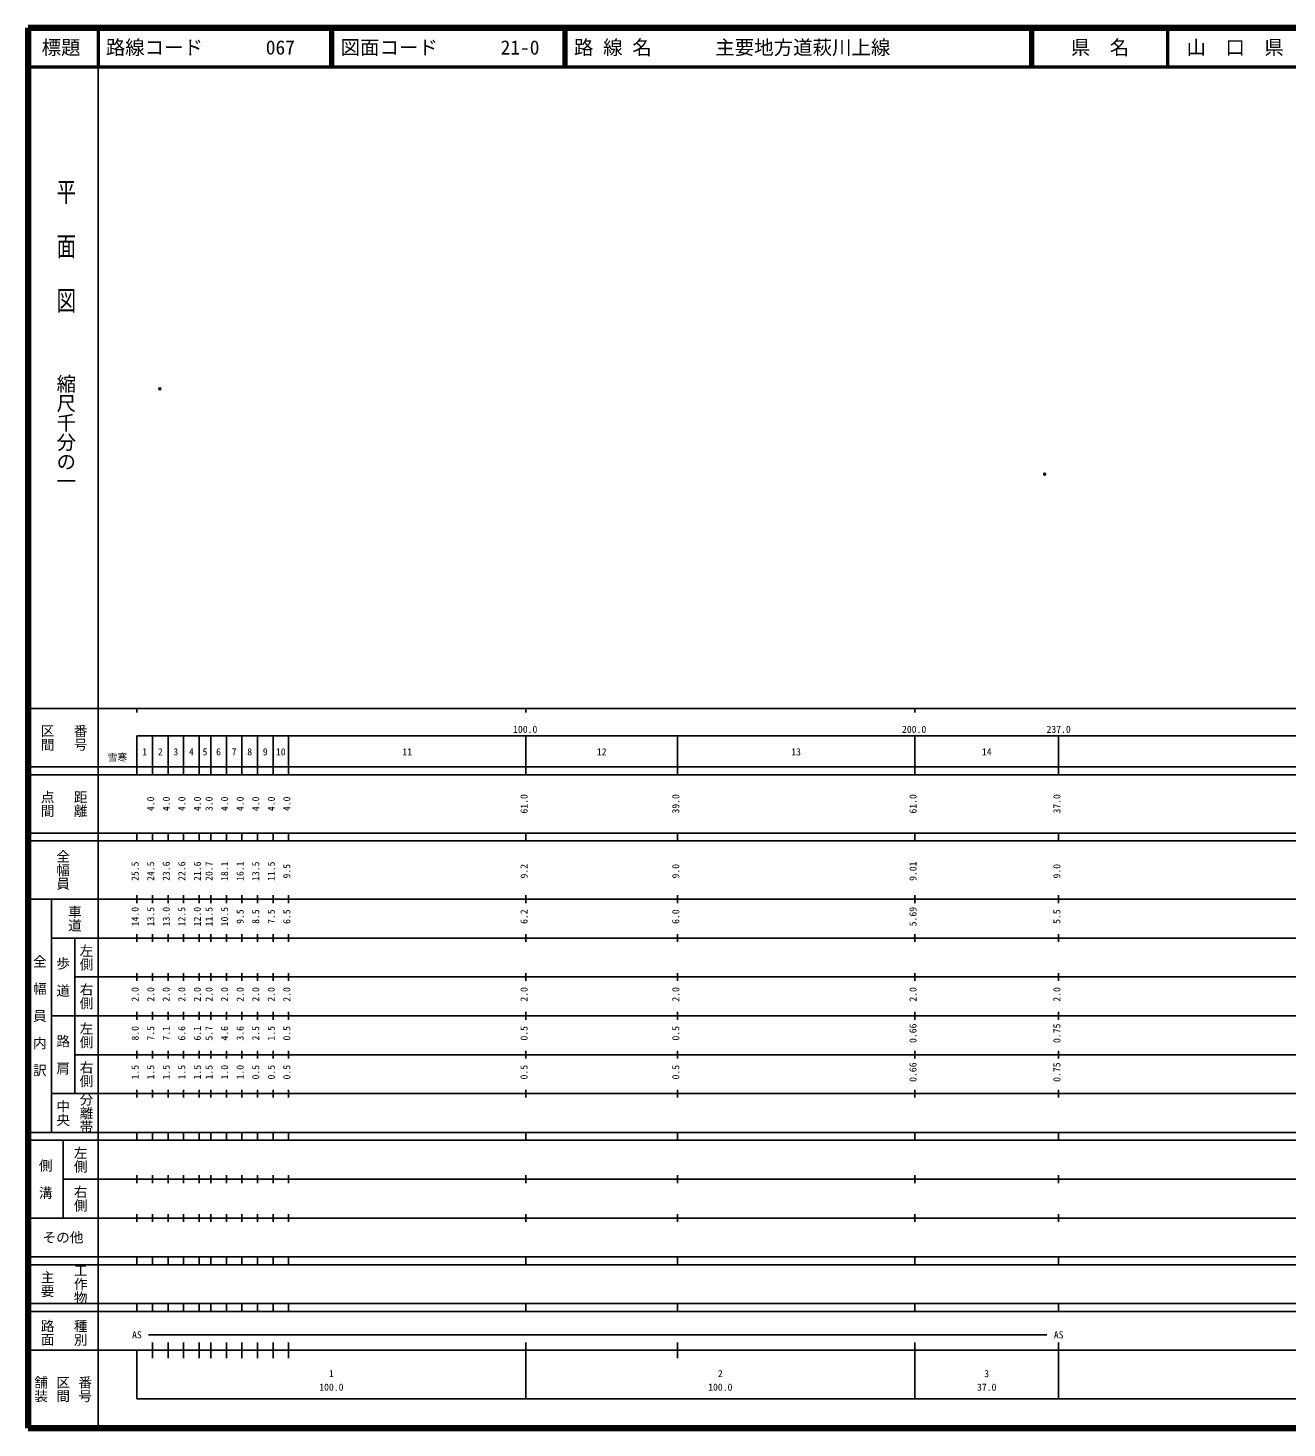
# Model space of a CAD drawing. Units: millimetres on the paper. Extents: x 40 to 680, y 20 to 380.
# Drawn here: x 40 to 363.7, y 20 to 380 of the extents above; entities that cross this region are included whole.
import ezdxf
from ezdxf.enums import TextEntityAlignment as Align

# ---------------------------------------------------------------- set-up
doc = ezdxf.new("R2010")
doc.units = ezdxf.units.MM
doc.header["$PDMODE"] = 32
doc.header["$PDSIZE"] = 0.5
doc.layers.add('M-OTRS', color=6, linetype='Continuous')
doc.layers.add('M-TTL-TXT', color=7, linetype='Continuous')
for name, color, linetype, lineweight in [('M-TTL', 2, 'Continuous', 140), ('M-TTL-BAND', 7, 'Continuous', 25), ('M-TTL-LINE', 7, 'Continuous', 50)]:
    doc.layers.add(name, color=color, linetype=linetype, lineweight=lineweight)
doc.styles.add('@ＭＳ ゴシック', font='')
doc.styles.add('ＭＳ ゴシック', font='')
doc.styles.get('@ＭＳ ゴシック').set_extended_font_data('@MS Gothic')
doc.styles.get('ＭＳ ゴシック').set_extended_font_data('MS Gothic')

msp = doc.modelspace()

# ---------------------------------------------------------------- linework, layer by layer
at = {"layer": 'M-OTRS'}
for p in [(73.903, 287.216), (301.403, 265.287)]:
    msp.add_point(p, dxfattribs=at)
at = {"layer": 'M-TTL'}
for p, q in [((40, 380), (40, 20)), ((680, 380), (40, 380)), ((40, 20), (680, 20))]:
    msp.add_line(p, q, dxfattribs=at)
at = {"layer": 'M-TTL-BAND'}
for p, q in [((58, 370), (58, 20)), ((40, 205), (579, 205)), ((68, 205), (68, 204)), ((168, 205), (168, 204)), ((268, 205), (268, 204)), ((68, 198), (579, 198)), ((68, 198), (68, 188)), ((72, 188), (72, 198)), ((76, 188), (76, 198)), ((80, 188), (80, 198)), ((84, 188), (84, 198)), ((87, 188), (87, 198)), ((91, 188), (91, 198)), ((95, 188), (95, 198)), ((99, 188), (99, 198)), ((103, 188), (103, 198)), ((107, 188), (107, 198)), ((168, 188), (168, 198)), ((207, 188), (207, 198)), ((268, 188), (268, 198)), ((305, 188), (305, 198)), ((40, 190), (579, 190)), ((40, 188), (579, 188)), ((40, 173), (579, 173)), ((68, 171), (68, 173)), ((72, 171), (72, 173)), ((76, 171), (76, 173)), ((80, 171), (80, 173)), ((84, 171), (84, 173)), ((87, 171), (87, 173)), ((91, 171), (91, 173)), ((95, 171), (95, 173)), ((99, 171), (99, 173)), ((103, 171), (103, 173)), ((107, 171), (107, 173)), ((168, 171), (168, 173)), ((207, 171), (207, 173)), ((268, 171), (268, 173)), ((305, 171), (305, 173)), ((40, 171), (579, 171)), ((40, 156), (579, 156)), ((46, 96), (46, 156)), ((68, 155), (68, 157)), ((72, 155), (72, 157)), ((76, 155), (76, 157)), ((80, 155), (80, 157)), ((84, 155), (84, 157)), ((87, 155), (87, 157)), ((91, 155), (91, 157)), ((95, 155), (95, 157)), ((99, 155), (99, 157)), ((103, 155), (103, 157)), ((107, 155), (107, 157)), ((168, 155), (168, 157)), ((207, 155), (207, 157)), ((268, 155), (268, 157)), ((305, 155), (305, 157)), ((46, 146), (579, 146)), ((52, 146), (52, 106)), ((68, 145), (68, 147)), ((72, 145), (72, 147)), ((76, 145), (76, 147)), ((80, 145), (80, 147)), ((84, 145), (84, 147)), ((87, 145), (87, 147)), ((91, 145), (91, 147)), ((95, 145), (95, 147)), ((99, 145), (99, 147)), ((103, 145), (103, 147)), ((107, 145), (107, 147)), ((168, 145), (168, 147)), ((207, 145), (207, 147)), ((268, 145), (268, 147)), ((305, 145), (305, 147)), ((68, 135), (68, 137)), ((72, 135), (72, 137)), ((76, 135), (76, 137)), ((80, 135), (80, 137)), ((84, 135), (84, 137)), ((87, 135), (87, 137)), ((91, 135), (91, 137)), ((95, 135), (95, 137)), ((99, 135), (99, 137)), ((103, 135), (103, 137)), ((107, 135), (107, 137)), ((168, 135), (168, 137)), ((207, 135), (207, 137)), ((268, 135), (268, 137)), ((305, 135), (305, 137)), ((52, 136), (579, 136)), ((46, 126), (579, 126)), ((68, 125), (68, 127)), ((72, 125), (72, 127)), ((76, 125), (76, 127)), ((80, 125), (80, 127)), ((84, 125), (84, 127)), ((87, 125), (87, 127)), ((91, 125), (91, 127)), ((95, 125), (95, 127)), ((99, 125), (99, 127)), ((103, 125), (103, 127)), ((107, 125), (107, 127)), ((168, 125), (168, 127)), ((207, 125), (207, 127)), ((268, 125), (268, 127)), ((305, 125), (305, 127)), ((52, 116), (579, 116)), ((68, 115), (68, 117)), ((72, 115), (72, 117)), ((76, 115), (76, 117)), ((80, 115), (80, 117)), ((84, 115), (84, 117)), ((87, 115), (87, 117)), ((91, 115), (91, 117)), ((95, 115), (95, 117)), ((99, 115), (99, 117)), ((103, 115), (103, 117)), ((107, 115), (107, 117)), ((168, 115), (168, 117)), ((207, 115), (207, 117)), ((268, 115), (268, 117)), ((305, 115), (305, 117)), ((46, 106), (579, 106)), ((68, 105), (68, 107)), ((72, 105), (72, 107)), ((76, 105), (76, 107)), ((80, 105), (80, 107)), ((84, 105), (84, 107)), ((87, 105), (87, 107)), ((91, 105), (91, 107)), ((95, 105), (95, 107)), ((99, 105), (99, 107)), ((103, 105), (103, 107)), ((107, 105), (107, 107)), ((168, 105), (168, 107)), ((207, 105), (207, 107)), ((268, 105), (268, 107)), ((305, 105), (305, 107)), ((40, 96), (579, 96)), ((40, 94), (579, 94)), ((49, 94), (49, 74)), ((68, 94), (68, 96)), ((72, 94), (72, 96)), ((76, 94), (76, 96)), ((80, 94), (80, 96)), ((84, 94), (84, 96)), ((87, 94), (87, 96)), ((91, 94), (91, 96)), ((95, 94), (95, 96)), ((99, 94), (99, 96)), ((103, 94), (103, 96)), ((107, 94), (107, 96)), ((168, 94), (168, 96)), ((207, 94), (207, 96)), ((268, 94), (268, 96)), ((305, 94), (305, 96)), ((49, 84), (579, 84)), ((68, 83), (68, 85)), ((72, 83), (72, 85)), ((76, 83), (76, 85)), ((80, 83), (80, 85)), ((84, 83), (84, 85)), ((87, 83), (87, 85)), ((91, 83), (91, 85)), ((95, 83), (95, 85)), ((99, 83), (99, 85)), ((103, 83), (103, 85)), ((107, 83), (107, 85)), ((168, 83), (168, 85)), ((207, 83), (207, 85)), ((268, 83), (268, 85)), ((305, 83), (305, 85)), ((40, 74), (579, 74)), ((68, 73), (68, 75)), ((72, 73), (72, 75)), ((76, 73), (76, 75)), ((80, 73), (80, 75)), ((84, 73), (84, 75)), ((87, 73), (87, 75)), ((91, 73), (91, 75)), ((95, 73), (95, 75)), ((99, 73), (99, 75)), ((103, 73), (103, 75)), ((107, 73), (107, 75)), ((168, 73), (168, 75)), ((207, 73), (207, 75)), ((268, 73), (268, 75)), ((305, 73), (305, 75)), ((40, 64), (579, 64)), ((40, 62), (579, 62)), ((68, 62), (68, 64)), ((72, 62), (72, 64)), ((76, 62), (76, 64)), ((80, 62), (80, 64)), ((84, 62), (84, 64)), ((87, 62), (87, 64)), ((91, 62), (91, 64)), ((95, 62), (95, 64)), ((99, 62), (99, 64)), ((103, 62), (103, 64)), ((107, 62), (107, 64)), ((168, 62), (168, 64)), ((207, 62), (207, 64)), ((268, 62), (268, 64)), ((305, 62), (305, 64)), ((40, 52), (579, 52)), ((68, 50), (68, 52)), ((72, 50), (72, 52)), ((76, 50), (76, 52)), ((80, 50), (80, 52)), ((84, 50), (84, 52)), ((87, 50), (87, 52)), ((91, 50), (91, 52)), ((95, 50), (95, 52)), ((99, 50), (99, 52)), ((103, 50), (103, 52)), ((107, 50), (107, 52)), ((168, 50), (168, 52)), ((207, 50), (207, 52)), ((268, 50), (268, 52)), ((305, 50), (305, 52)), ((40, 50), (579, 50)), ((71, 44), (302, 44)), ((40, 40), (579, 40)), ((68, 40), (68, 27.5)), ((72, 38), (72, 42)), ((76, 38), (76, 42)), ((80, 38), (80, 42)), ((84, 38), (84, 42)), ((87, 38), (87, 42)), ((91, 38), (91, 42)), ((95, 38), (95, 42)), ((99, 38), (99, 42)), ((103, 38), (103, 42)), ((107, 38), (107, 42)), ((168, 27.5), (168, 42)), ((207, 38), (207, 42)), ((268, 27.5), (268, 42)), ((305, 27.5), (305, 42)), ((68, 27.5), (579, 27.5))]:
    msp.add_line(p, q, dxfattribs=at)
at = {"layer": 'M-TTL-LINE'}
for p, q in [((58, 380), (58, 370)), ((117.75, 380), (117.75, 370)), ((118.25, 380), (118.25, 370)), ((177.75, 380), (177.75, 370)), ((178.25, 380), (178.25, 370)), ((297.75, 380), (297.75, 370)), ((298.25, 380), (298.25, 370)), ((333, 380), (333, 370)), ((40, 370), (680, 370))]:
    msp.add_line(p, q, dxfattribs=at)

# ---------------------------------------------------------------- texts
at = {"layer": 'M-TTL-BAND', "style": '@ＭＳ ゴシック', "width": 1.4}
msp.add_text('平  面  図', height=3.666, rotation=270, dxfattribs=at).set_placement((49.777, 306.475), align=Align.MIDDLE_RIGHT)
at = {"layer": 'M-TTL-BAND', "style": '@ＭＳ ゴシック'}
msp.add_text('縮尺千分の一', height=3.666, rotation=270, dxfattribs=at).set_placement((49.777, 261.03), align=Align.MIDDLE_RIGHT)
for s, p in [('区間', (45, 197.5)), ('番号', (53.5, 197.5)), ('点間', (45, 180.5)), ('距離', (53.5, 180.5)), ('全幅員', (49, 163.5)), ('車道', (52, 151)), ('左側', (55, 141)), ('全\u3000幅\u3000員\u3000内\u3000訳', (43, 126)), ('歩\u3000道', (49, 136)), ('右側', (55, 131)), ('左側', (55, 121)), ('路\u3000肩', (49, 116)), ('右側', (55, 111)), ('分離帯', (55, 101)), ('中央', (49, 101)), ('左側', (53.5, 89)), ('側\u3000溝', (44.5, 84)), ('右側', (53.5, 79)), ('工作物', (53.5, 57)), ('主要', (45, 57)), ('路面', (45, 44.5)), ('種別', (53.5, 44.5)), ('舗装', (43.333, 30)), ('区間', (49, 30)), ('番号', (54.667, 30))]:
    msp.add_text(s, height=2.566, rotation=270, dxfattribs=at).set_placement(p, align=Align.MIDDLE_CENTER)
at = {"layer": 'M-TTL-BAND', "style": 'ＭＳ ゴシック'}
for s, p in [('100.0', (167.844, 198.195)), ('200.0', (267.844, 198.195)), ('237.0', (305, 198.195)), ('1', (70, 192.405)), ('2', (74, 192.405)), ('3', (78, 192.405)), ('4', (82, 192.405)), ('5', (85.5, 192.405)), ('6', (89, 192.405)), ('7', (93, 192.405)), ('8', (97, 192.405)), ('9', (101, 192.405)), ('10', (105, 192.405)), ('11', (137.5, 192.405)), ('12', (187.5, 192.405)), ('13', (237.5, 192.405)), ('14', (286.5, 192.405)), ('AS', (68, 42.5)), ('AS', (305, 42.5)), ('1', (118, 32.523)), ('2', (218, 32.523)), ('3', (286.5, 32.523)), ('100.0', (118, 29.033)), ('100.0', (218, 29.033)), ('37.0', (286.5, 29.033))]:
    msp.add_text(s, height=1.833, dxfattribs=at).set_placement(p, align=Align.BOTTOM_CENTER)
msp.add_text('雪寒', height=1.833, dxfattribs=at).set_placement((65.5, 191), align=Align.BOTTOM_RIGHT)
for s, p in [('4.0', (73, 180.5)), ('4.0', (77, 180.5)), ('4.0', (81, 180.5)), ('4.0', (85, 180.5)), ('3.0', (88, 180.5)), ('4.0', (92, 180.5)), ('4.0', (96, 180.5)), ('4.0', (100, 180.5)), ('4.0', (104, 180.5)), ('4.0', (108, 180.5)), ('61.0', (169, 180.5)), ('39.0', (208, 180.5)), ('61.0', (269, 180.5)), ('37.0', (306, 180.5)), ('25.5', (69, 163.174)), ('24.5', (73, 163.174)), ('23.6', (77, 163.174)), ('22.6', (81, 163.174)), ('21.6', (85, 163.174)), ('20.7', (88, 163.174)), ('18.1', (92, 163.174)), ('16.1', (96, 163.174)), ('13.5', (100, 163.174)), ('11.5', (104, 163.174)), ('9.5', (108, 163.174)), ('9.2', (169, 163.174)), ('9.0', (208, 163.174)), ('9.01', (269, 163.174)), ('9.0', (306, 163.174)), ('14.0', (69, 151.5)), ('13.5', (73, 151.5)), ('13.0', (77, 151.5)), ('12.5', (81, 151.5)), ('12.0', (85, 151.5)), ('11.5', (88, 151.5)), ('10.5', (92, 151.5)), ('9.5', (96, 151.5)), ('8.5', (100, 151.5)), ('7.5', (104, 151.5)), ('6.5', (108, 151.5)), ('6.2', (169, 151.5)), ('6.0', (208, 151.5)), ('5.69', (269, 151.5)), ('5.5', (306, 151.5)), ('2.0', (69, 131.5)), ('2.0', (73, 131.5)), ('2.0', (77, 131.5)), ('2.0', (81, 131.5)), ('2.0', (85, 131.5)), ('2.0', (88, 131.5)), ('2.0', (92, 131.5)), ('2.0', (96, 131.5)), ('2.0', (100, 131.5)), ('2.0', (104, 131.5)), ('2.0', (108, 131.5)), ('2.0', (169, 131.5)), ('2.0', (208, 131.5)), ('2.0', (269, 131.5)), ('2.0', (306, 131.5)), ('8.0', (69, 121.5)), ('7.5', (73, 121.5)), ('7.1', (77, 121.5)), ('6.6', (81, 121.5)), ('6.1', (85, 121.5)), ('5.7', (88, 121.5)), ('4.6', (92, 121.5)), ('3.6', (96, 121.5)), ('2.5', (100, 121.5)), ('1.5', (104, 121.5)), ('0.5', (108, 121.5)), ('0.5', (169, 121.5)), ('0.5', (208, 121.5)), ('0.66', (269, 121.5)), ('0.75', (306, 121.5)), ('1.5', (69, 111.5)), ('1.5', (73, 111.5)), ('1.5', (77, 111.5)), ('1.5', (81, 111.5)), ('1.5', (85, 111.5)), ('1.5', (88, 111.5)), ('1.0', (92, 111.5)), ('1.0', (96, 111.5)), ('0.5', (100, 111.5)), ('0.5', (104, 111.5)), ('0.5', (108, 111.5)), ('0.5', (169, 111.5)), ('0.5', (208, 111.5)), ('0.66', (269, 111.5)), ('0.75', (306, 111.5))]:
    msp.add_text(s, height=1.833, rotation=90, dxfattribs=at).set_placement(p, align=Align.BOTTOM_CENTER)
msp.add_text('その他', height=2.566, dxfattribs=at).set_placement((49, 69), align=Align.MIDDLE_CENTER)
at = {"layer": 'M-TTL-TXT', "style": 'ＭＳ ゴシック'}
for s, p in [('標題', (48.5, 375)), ('県\u3000名', (315.625, 375)), ('山\u3000口\u3000県', (350.375, 375))]:
    msp.add_text(s, height=3.666, dxfattribs=at).set_placement(p, align=Align.MIDDLE_CENTER)
for s, p in [('路線コード', (60, 375)), ('067', (101.142, 375)), ('図面コード', (120.38, 375)), ('21-0', (161.521, 375)), ('路 線 名', (180.38, 375)), ('主要地方道萩川上線', (216.734, 375))]:
    msp.add_text(s, height=3.666, dxfattribs=at).set_placement(p, align=Align.MIDDLE_LEFT)

doc.saveas('drawing.dxf')
